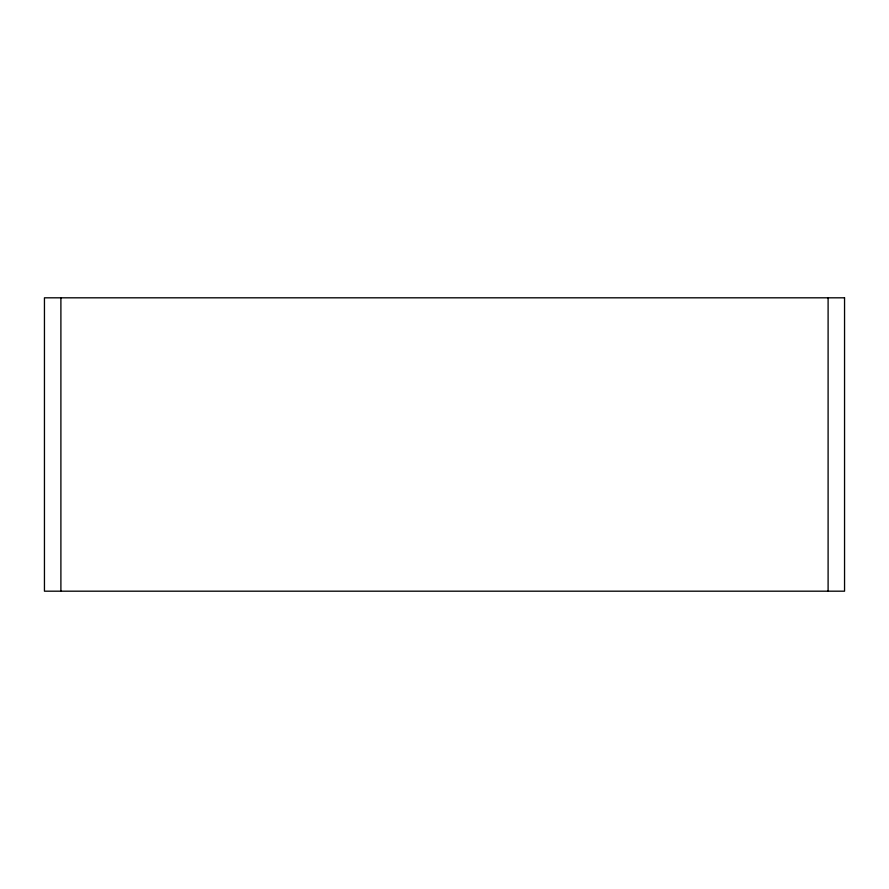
<?xml version="1.0" encoding="UTF-8"?>
<svg xmlns="http://www.w3.org/2000/svg" width="889" height="889" viewBox="0 0 889 889"><rect width="100%" height="100%" fill="white"/><g stroke="black" fill="none" stroke-linecap="round" stroke-linejoin="round"><path stroke-width="1.33" d="M828.104 297.815L828.104 591.185M60.897 297.815L60.897 591.185M844.55 297.815L44.45 297.815L44.45 591.185L844.55 591.185L844.55 297.815"/></g></svg>
